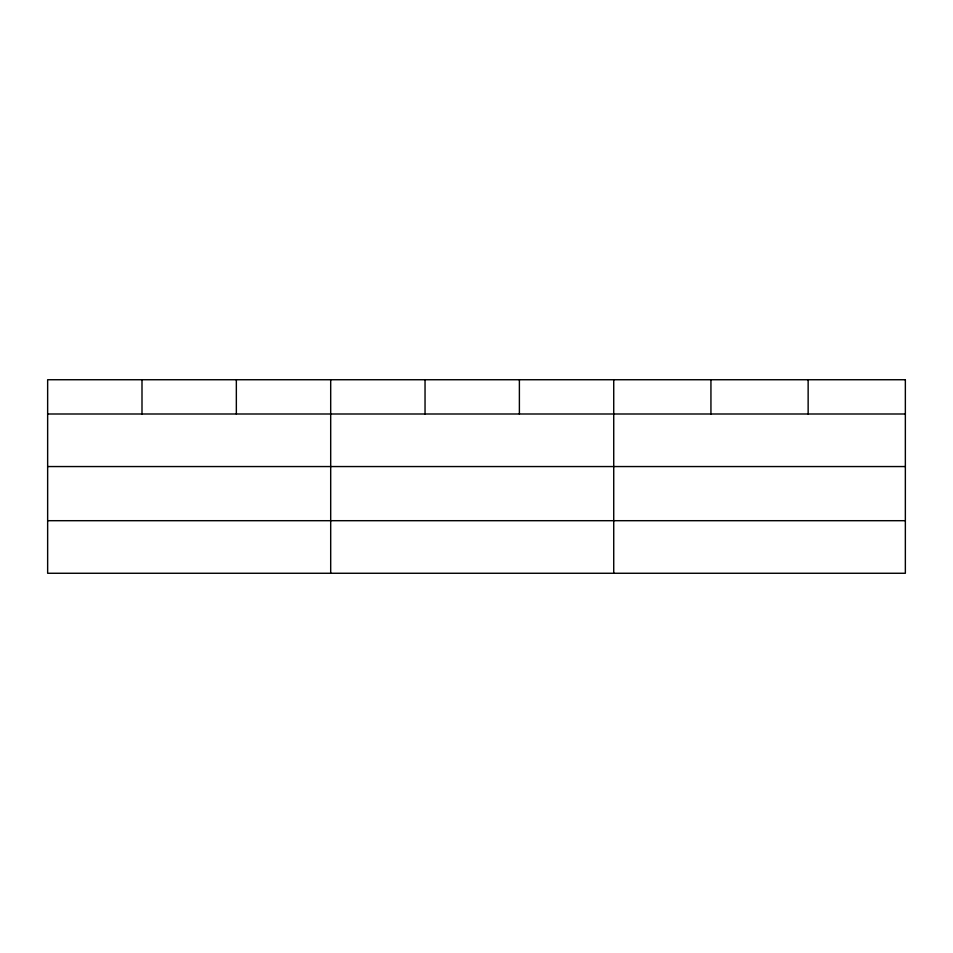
<?xml version="1.0" encoding="UTF-8"?>
<svg xmlns="http://www.w3.org/2000/svg" width="953" height="953" viewBox="0 0 953 953"><rect width="100%" height="100%" fill="white"/><g stroke="black" fill="none" stroke-linecap="round" stroke-linejoin="round"><path stroke-width="1.43" d="M47.65 413.995L905.35 413.995M47.65 466.553L905.35 466.553M47.65 520.695L905.35 520.695M808.144 379.735L808.144 413.995M710.938 379.735L710.938 413.995M613.732 379.735L613.732 573.265M519.385 379.735L519.385 413.995M425.038 379.735L425.038 413.995M330.691 379.735L330.691 573.265M236.344 379.735L236.344 413.995M141.997 379.735L141.997 413.995M905.35 379.735L47.65 379.735L47.65 573.265L905.35 573.265L905.35 379.735"/></g></svg>
